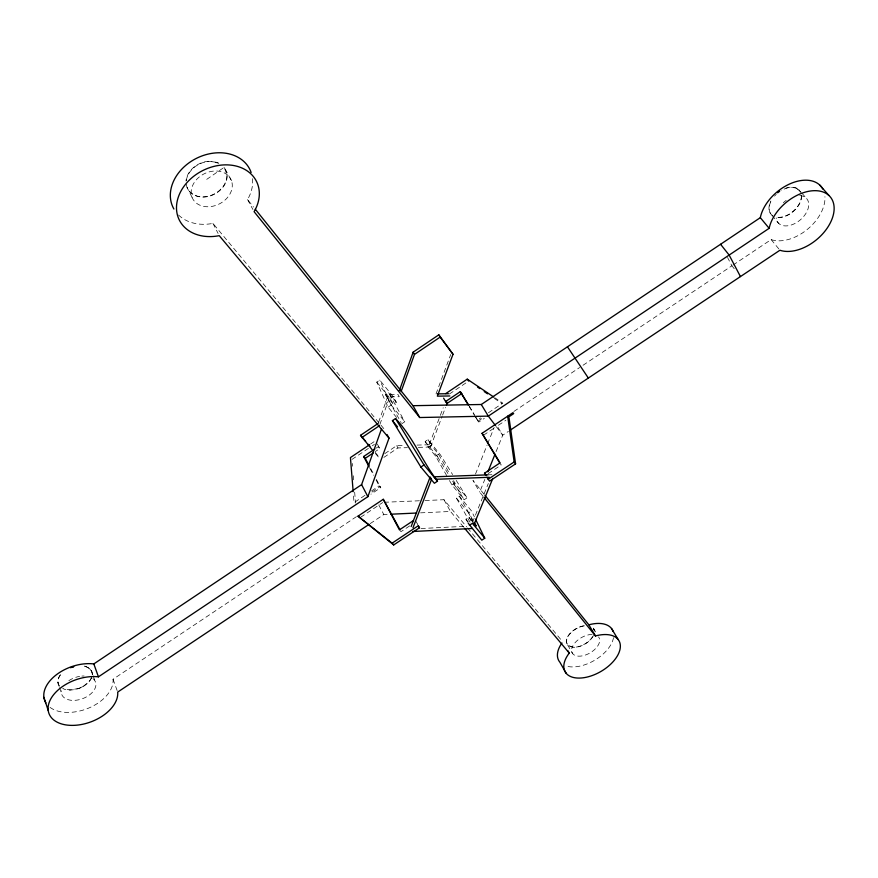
<?xml version="1.0" encoding="UTF-8"?>
<svg xmlns="http://www.w3.org/2000/svg" width="878" height="878" viewBox="0 0 878 878"><rect width="100%" height="100%" fill="white"/><g stroke="black" fill="none" stroke-linecap="round" stroke-linejoin="round"><path stroke-width="0.66" stroke-dasharray="4.39 3.29" d="M59.155 686.355C56.576 682.074 58.233 676.806 61.603 673.536M92.333 674.743C92.497 670.079 88.195 666.643 83.827 666.183M801.537 195.454L801.241 199.163A18.636 12.062 -40.1 0 1 778.259 217.546L776.492 217.217A18.636 12.062 -40.1 0 0 801.394 196.848L801.087 193.643M378.637 422.175L388.427 394.595L397.975 394.452L399.26 396.735L389.711 396.878L388.427 394.595M379.889 424.458L389.711 396.878M436.026 393.904L450.71 354.558M418.301 447.363L430.516 447.012L429.232 444.751L439.856 416.644M440.339 415.371L443.225 407.732M430.516 447.012L442.128 416.348M442.611 415.074L445.508 407.436M475.481 474.109L487.114 445.069M487.619 443.807L494.182 427.399M483.119 496.333L479.695 492.075L484.81 479.432M496.07 451.621L502.732 435.192L508.362 431.427M472.529 522.289L488.322 483.482M91.696 677.322C87.24 687.375 74.092 691.974 63.885 689.153M60.439 674.732C57.97 677.97 56.62 682.886 59.671 686.223L57.849 682.491M91.553 677.893L89.666 681.021L83.278 686.355M206.736 179.364L224.175 167.303L227.15 175.523A21.302 16.858 -26.7 0 1 202.061 197.078C195.86 196.815 189.505 193.566 187.102 187.596A21.302 16.858 -26.7 0 1 191.744 169.663A21.302 16.858 -26.7 0 1 211.477 161.42L218.787 163.33M396.647 417.533L388.109 407.129L376.761 382.117L379.757 380.097L393.179 396.647L396.384 402.354L393.41 404.352L385.53 394.683L388.526 392.675L396.384 402.354M376.761 382.117L390.216 398.645L393.179 396.647M388.109 407.129L391.182 405.065L379.757 380.097M370.637 444.016L374.006 441.755M401.773 423.778L404.813 421.736L388.526 392.675M352.012 459.392L371.076 446.595M372.206 445.848L374.445 444.334M449.426 394.013L467.546 381.853M375.982 448.241L378.22 446.737L379.779 448.57L375.301 451.577M384.784 453.652L396.702 445.662L404.835 445.431M383.851 457.394L397.954 447.945L407.447 447.67M446.726 475.678L435.664 456.154L428.343 447.176L425.15 441.524L428.025 439.593L440.383 454.826L452.631 474.592M428.343 447.176L431.23 445.245L438.528 454.233L449.624 473.747M364.974 495.335L354.053 502.644L353.285 493.085M371.526 490.945L379.175 485.83L380.756 487.641L370.933 494.204M474.625 415.601L477.347 420.167L480.672 417.939M488.42 412.759L502.809 403.145L495.027 397.899M372.009 492.053L379.965 486.741M478.082 421.111L482.56 418.115M477.347 420.167L478.806 422.066L484.327 418.367M435.664 456.154L438.528 454.233M425.15 441.524L437.529 456.725L440.383 454.826M50.046 707.383A35.987 22.411 -20 0 0 89.896 707.558A35.987 22.411 -20 0 0 113.042 679.254L357.006 516.275M513.849 411.486L579.645 367.531M583.047 365.259L731.912 265.804L727.5 257.43M733.042 265.057L771.147 239.595A37.458 24.09 -40 0 0 806.75 229.871A37.458 24.09 -40 0 0 824.936 196.683M360.715 517.219L382.665 502.556M483.515 435.203L496.289 426.675L502.732 435.192L497.113 425.929M498.43 425.248L505.893 420.255M370.154 523.639L383.807 514.53L387.889 514.343M451.929 484.875L454.837 482.933L467.03 497.848L464.155 499.758L451.929 484.875L449.327 480.277M409.664 525.9L401.016 531.651L399.435 529.873M488.179 473.626L501.25 464.923L499.791 463.046M470.026 522.234L456.373 498.056L459.304 496.114L471.508 510.963L474.394 516.879M473.198 522.377L468.611 512.884L471.508 510.963M467.678 522.245L465.955 519.183L468.951 517.197L473.012 522.103M82.927 686.541L78.987 688.363M78.932 688.374L70.053 690.02L62.656 688.495M420.99 528.523L466.942 526.24M420.562 512.851L450.513 511.479L463.705 527.206M384.301 502.271L419.552 500.767M424.974 500.537L443.961 499.725L466.679 526.899M487.872 474.855L491.899 474.713M417.039 445.091L429.232 444.751M216.153 162.21L208.207 161.289A21.302 16.869 -26.7 0 0 185.982 181.011M785.942 188.133A18.636 12.062 -40.1 0 1 790.145 187.201L796.072 187.98L801.263 192.436M216.723 162.375L218.216 162.803M795.83 187.936L792.527 187.299A18.636 12.062 -40.1 0 0 781.08 190.669M796.214 188.079L799.979 191.195M84.365 666.084L86.253 666.764M86.472 666.841L89.128 668.312M770.708 201.918A18.636 12.062 -40.1 0 0 769.139 209.568L770.006 212.772L772.86 215.823C770.039 214.177 768.985 210.939 768.952 207.834A18.636 12.062 -40.1 0 1 770.917 201.007M494.226 398.327L502.007 403.573M89.512 668.597L91.938 671.813L92.234 674.041M583.464 625.849A15.398 8.824 -30.2 0 0 566.288 641.741L567.638 644.935L572.204 647.218A15.464 8.802 -30.2 0 0 586.427 654.681A15.464 8.802 -30.2 0 0 598.566 636.923M802.064 193.358L806.059 197.967M375.082 452.291L379.362 457.284M375.455 453.586L379.735 458.579M771.916 215.275L778.951 223.66M223.978 167.446L224.845 168.488M178.541 215.022A42.846 33.748 -26.7 0 0 212.937 223.396L383.785 428.574M467.546 527.941L525.22 596.93M526.098 597.973L529.588 602.154M530.466 603.197L542.703 617.827M543.57 618.88L547.071 623.062M547.938 624.104L561.92 640.83M465.955 519.183L468.391 522.125M771.147 239.595L779.126 249.264M456.373 498.056L468.611 512.884M391.182 405.065L404.813 421.736M453.388 483.899L461.312 493.579M252.513 178.684A42.846 33.748 -26.7 0 1 247.541 199.569L253.533 207.043M484.118 494.325L472.957 480.42L479.695 492.075M731.912 265.804L734.238 268.745M798.859 189.659L800.725 192.216M456.231 480.398L467.03 497.848M437.529 456.725L448.329 474.175M452.642 481.155L464.155 499.758M469.258 406.108L474.713 415.228M475.393 416.37L478.806 422.066M469.17 406.481L473.944 414.46M593.341 628.121L596.612 633.62M567.638 644.935L572.763 653.792M453.542 480.639L454.837 482.933M430.231 442.117L431.515 444.378M428.025 439.593L431.23 445.245M459.304 496.114L472.99 520.27M468.951 517.197L471.826 522.289M225.13 169.004L231.485 180.725A21.423 16.869 -26.8 0 1 206.802 206.747A21.423 16.869 -26.8 0 1 196.881 179.178A21.423 16.869 -26.8 0 1 231.485 180.725M390.216 398.645L393.41 404.352M385.53 394.683L401.125 422.614M443.961 499.725L450.513 511.479M396.702 445.662L397.954 447.945M247.541 199.569L252.908 209.48M377.31 443.983L379.779 448.57M416.139 521.587L417.807 524.682M370.812 468.885L373.918 474.746M376.399 479.432L380.756 487.641M369.857 468.248L373.578 475.283M376.069 479.97L379.175 485.83M378.78 504.96L383.807 514.53M212.937 223.396L218.095 233.438M192.052 197.287L187.102 187.596C188.913 192.82 194.356 195.838 199.58 196.683A21.302 16.869 -26.7 0 0 226.601 172.801L226.337 171.144M593.737 628.867L594.34 630.206M113.042 679.254L117.235 690.799M91.389 670.748L92.739 674.578M93.2 675.851L95 680.955M59.583 687.639L61.328 692.797M593.78 629.043L594.329 631.161M352.352 463.485L352.572 466.218M353.34 475.766L353.669 479.86M354.668 492.141L355.546 503.05M92.991 678.661A17.988 11.205 -20 0 1 82.861 698.57A17.988 11.205 -20 0 1 61.35 690.756M68.835 680.659A17.988 11.205 -20 0 1 79.635 676.367M81.906 676.082A17.988 11.205 -20 0 1 84.101 676.005M799.715 195.618A18.723 12.04 -40 0 1 801.515 218.798A18.723 12.04 -40 0 1 776.185 217.953M783.352 202.741A18.723 12.04 -40 0 1 786.194 200.371M774.55 196.134A18.636 12.062 -40.1 0 1 776.24 194.378M593.506 635.463A15.398 8.824 -30.2 0 1 575.397 647.295L572.204 647.218A15.464 8.802 -30.2 0 1 594.044 634.585M584.452 625.805A15.398 8.824 -30.2 0 0 566.606 642.872L568.472 645.758L573.806 647.262A15.398 8.824 -30.2 0 0 592.683 636.605M613.502 637.658A30.917 17.604 -30.2 0 1 594.746 660.201A30.917 17.604 -30.2 0 1 565.695 665.919"/><path stroke-width="1.32" d="M45.865 702.883A35.987 22.411 -20 0 1 55.314 675.588A35.987 22.411 -20 0 1 93.825 663.922L361.604 484.634L381.568 428.727M399.358 390.611L413.154 352.155L438.813 334.836L453.015 354.262L437.343 396.154L449.843 395.967M401.103 391.599L414.471 354.416L440.174 337.086L438.813 334.836M369.023 524.396L117.696 692.083A36.196 22.367 -20.1 0 1 78.976 724.91A36.196 22.367 -20.1 0 1 49.497 701.588A36.196 22.367 -20.1 0 1 98.435 676.839L367.871 496.663L389.02 438.133L387.055 434.555M446.463 404.879L447.429 402.333M411.156 526.526L430.165 476.963L431.537 479.443L412.989 527.755M487.883 471.848L495.049 454.145M473.911 524.726L492.81 478.4M372.031 449.591L360.518 435.312L378.188 423.426M361.747 437.606L379.439 425.72M392.422 420.617L395.517 418.543C413.033 437.024 422.219 461.191 437.485 481.199L434.39 483.273L420.869 467.041L392.422 420.617L397.558 426.84M369.517 444.773L350.432 457.581L353.175 491.713M445.695 393.629L467.228 379.164L493.908 397.141M369.232 467.074L363.646 456.516L374.862 448.998M443.609 398.162L445.596 401.531L460.302 391.665L468.578 404.967M363.646 456.516L365.215 458.338L373.062 453.081M445.596 401.531L447.067 403.43L461.762 393.574M255.257 209.183L412.978 405.691L481.287 404.495L760.315 217.667A37.458 24.09 -40 0 1 789.41 184.084A37.458 24.09 -40 0 1 822.818 189.022M510.612 429.924L779.927 250.241A37.677 24.046 -39.8 0 0 829.512 224.373A37.677 24.046 -39.8 0 0 812.984 190.735A37.677 24.046 -39.8 0 0 769.15 228.313L488.322 416.117L419.717 417.533L254.104 211.686A43.154 33.759 -26.8 0 0 231.221 165.163A43.154 33.759 -26.8 0 0 176.939 202.5A43.154 33.759 -26.8 0 0 219.237 235.666L389.02 438.133M420.869 467.041L424.008 464.956L437.485 481.199M418.367 525.713L419.475 527.788L393.706 544.931L358.004 516.176L383.28 499.297L399.775 529.302M485.71 475.239L484.524 473.209L499.791 463.046L482.055 433.315L512.95 412.671L513.652 413.637L508.373 417.16M413.494 520.511L399.435 529.873L383.28 499.297M358.004 516.176L392.104 543.164L417.917 525.988L419.475 527.788M488.08 479.3L514.146 461.949L507.66 416.205L509.086 418.126L515.584 463.847L489.562 481.155L486.895 477.27M469.401 525.296L472.397 523.299L484.755 538.203L481.792 540.168L468.248 523.255M70.547 667.73L73.796 666.6L71.283 667.28M412.879 531.497L472.375 528.479M390.611 514.223L416.479 513.037M434.193 476.82L487.872 474.855M435.576 479.289L489.298 477.292M437.277 393.882L448.515 393.717M477.566 387.077L479.783 388.581M484.228 391.577L487.564 393.827M392.104 543.164L393.706 544.931M819.712 185.028L828.92 195.476M360.518 435.312L365.654 441.305M368.222 444.301L369.934 446.298M464.583 528.26L569.262 653.089A31.081 17.538 -30.2 0 0 579.502 678.079A31.081 17.538 -30.2 0 0 619.177 652.145A31.081 17.538 -30.2 0 0 595.471 635.968L483.976 497.398M760.315 217.667L769.15 228.313M473.813 523.079L476.249 526.021L474.296 522.575M484.974 495.39L588.853 624.818L595.471 635.968M720.575 244.282L729.146 255.07L740.45 276.581M484.524 473.209L485.995 475.086M482.055 433.315L499.889 462.64M514.146 461.949L515.584 463.847M495.576 425.72L488.322 416.117L481.287 404.495M467.228 379.164L468.676 381.085M440.174 337.086L453.015 354.262M567.451 346.799L588.337 378.067M395.517 418.543L424.008 464.956M611.494 628.472L618.167 639.535M460.302 391.665L468.49 405.34M445.75 401.18L447.067 403.43M413.154 352.155L414.471 354.416M567.967 650.85L569.262 653.089M566.266 673.415L559.879 662.199A30.917 17.604 -30.2 0 1 561.953 643.003M412.978 405.691L419.717 417.533M365.215 458.338L368.947 465.373M361.604 484.634L367.871 496.663M475.547 519.249L484.755 538.203M93.825 663.922L98.435 676.839M43.9 697.351L48.202 710.434M588.853 624.818A30.917 17.604 -30.2 0 1 613.14 631.512M173.888 209.019A42.846 33.748 -26.7 0 1 197.55 157.799A42.846 33.748 -26.7 0 1 251.141 172.472M777.678 192.798A18.636 12.062 -40.1 0 1 779.642 191.327"/></g></svg>
